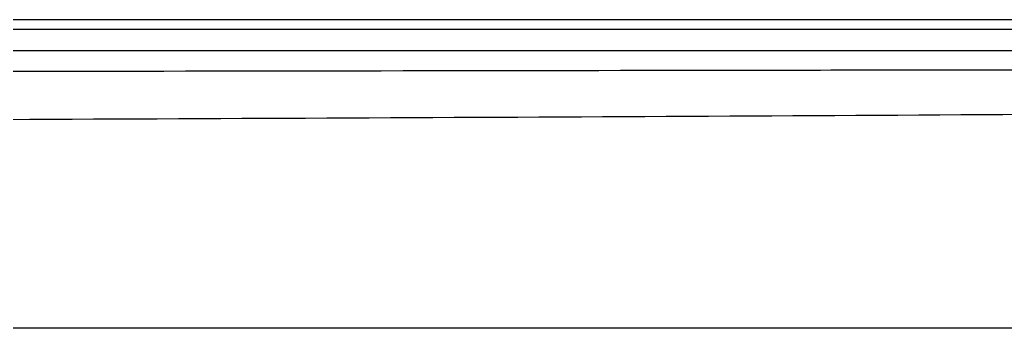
# Model space of a CAD drawing. Header units: millimetres. Extents: x -27104 to 125781, y -3376 to 46996.
# Drawn here: x 56043.855 to 56046.356, y 18861.04 to 18861.822 of the extents above; entities that cross this region are included whole.
import ezdxf

# ---------------------------------------------------------------- set-up
doc = ezdxf.new("R2010")
doc.units = ezdxf.units.MM
doc.header["$LTSCALE"] = 100
doc.header["$MEASUREMENT"] = 0
doc.layers.get('0').update_dxf_attribs({"linetype": 'CONTINUOUS'})
doc.layers.add('ELE9', color=9, linetype='CONTINUOUS')
doc.layers.add('TOI', color=12, linetype='CONTINUOUS')

# ---------------------------------------------------------------- blocks, each defined once
blk = doc.blocks.new('A$C5C140EDA')
at = {"layer": 'TOI'}
for p, q in [((136, 558.72), (136, 194.48)), ((138.74, 558.72), (138.74, 194.48)), ((139.98, 194.48), (139.98, 559.96))]:
    blk.add_line(p, q, dxfattribs=at)
for points, knots in [([(133.2, 559.98), (133.23, 526.41), (133.3, 462.75), (133.42, 385.06), (133.51, 327.56), (133.59, 287.43), (133.66, 249.23), (133.73, 218.46), (133.77, 200.42), (133.79, 194.48)], [0, 0, 0, 0, 0.2635807, 0.5000031, 0.6101082, 0.7151605, 0.8151599, 0.9101064, 0.9568062, 0.9568062, 0.9568062, 0.9568062]), ([(128.62, 194.48), (128.15, 252.62), (127.78, 310.77), (127.16, 427.61), (126.91, 486.31), (126.71, 545.01)], [0.0451152, 0.0451152, 0.0451152, 0.0451152, 0.5203184, 0.5203184, 1, 1, 1, 1])]:
    blk.add_open_spline(points, degree=3, knots=knots, dxfattribs=at)
blk = doc.blocks.new('ggtyu')
at = {"layer": 'ELE9', "color": 253}
blk.add_lwpolyline([(55868.6015, 19024.8387), (55847.3748, 19024.8387)], dxfattribs=at)
at = {"layer": 'ELE9', "color": 253, "ltscale": 0.1, "xscale": 0.01956378461538462, "yscale": 0.01956378461538462, "zscale": 0.01956378461538462, "rotation": 90}
blk.add_blockref('A$C5C140EDA', (55863.4167, 19022.8823), dxfattribs=at)

msp = doc.modelspace()

# ---------------------------------------------------------------- block references
msp.add_blockref('ggtyu', (189.4577, -163.799))

doc.saveas('drawing.dxf')
